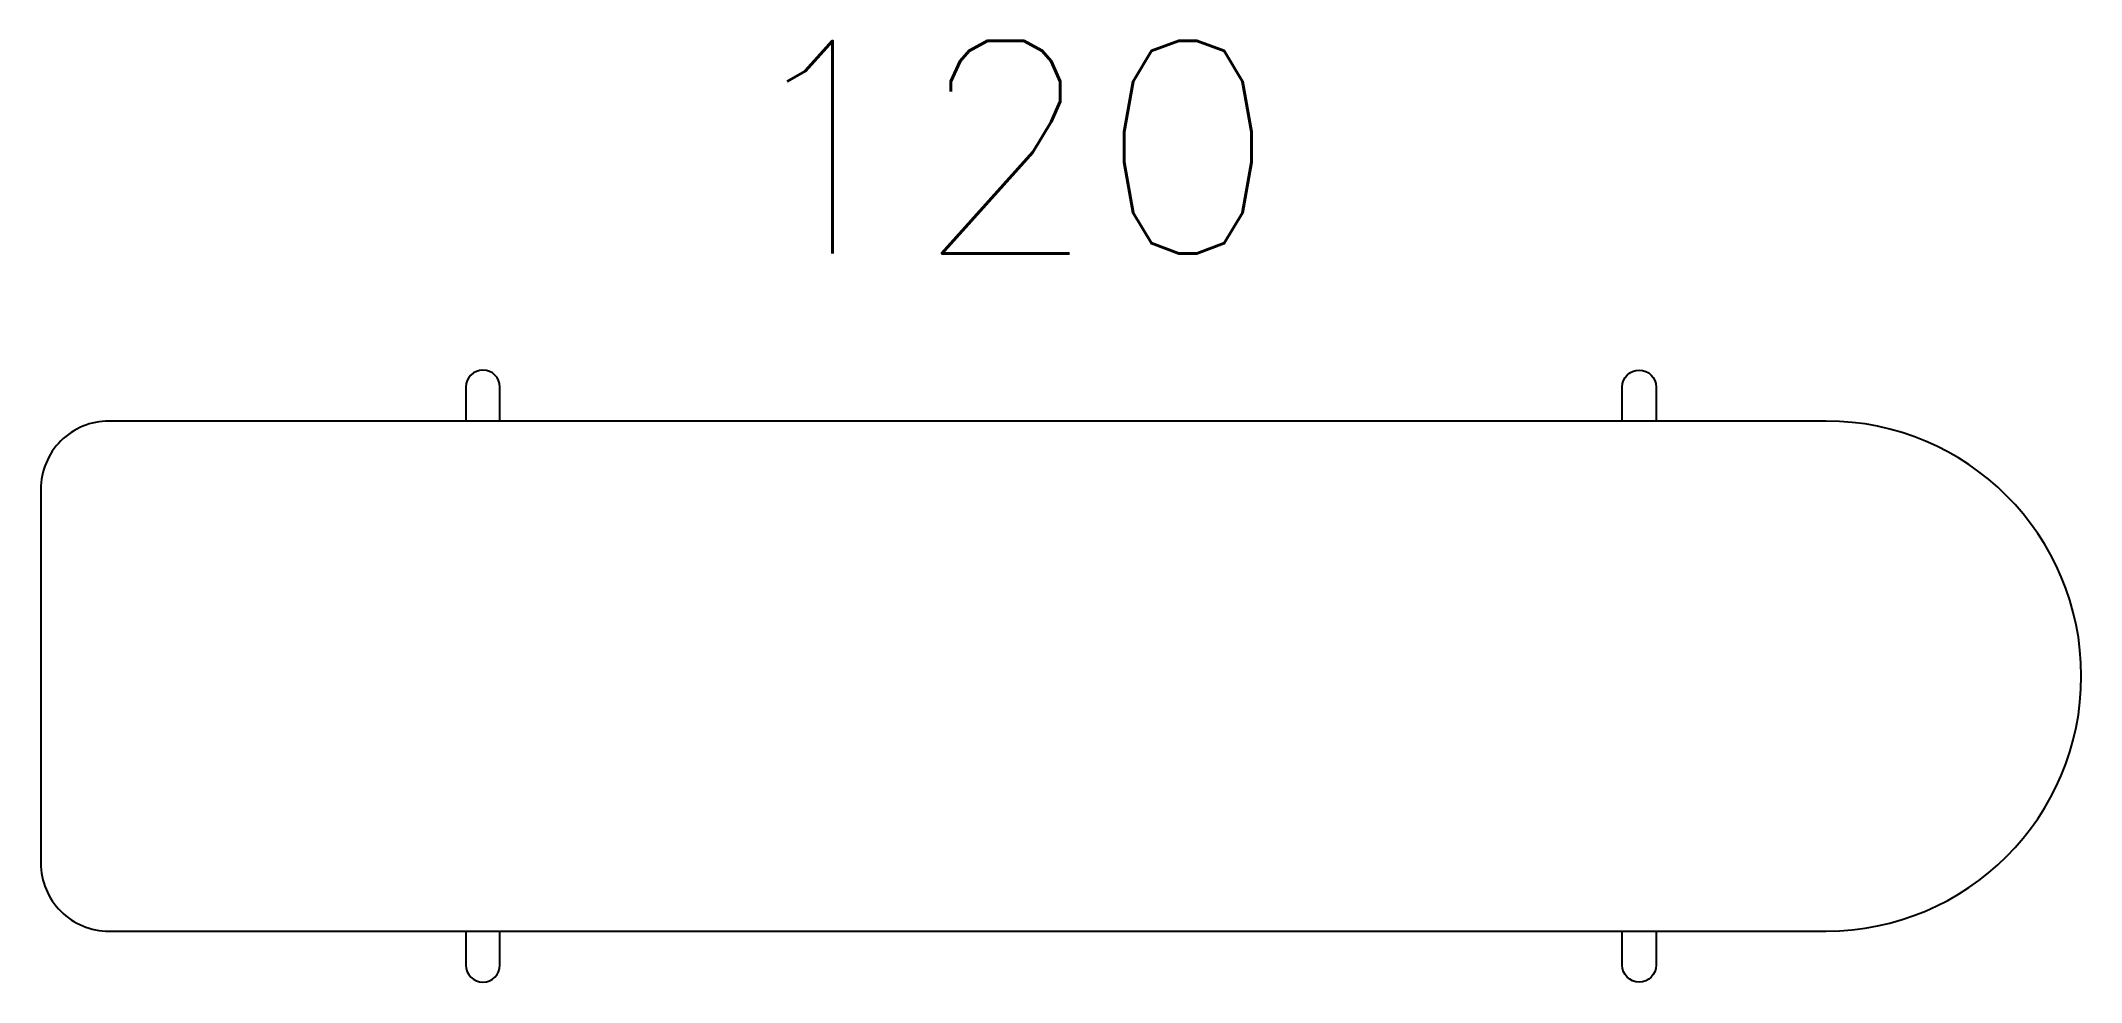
# Model space of a CAD drawing. Header units: millimetres. Extents: x -2998.87 to -2997.67, y 2845.53 to 2846.08.
import ezdxf
from ezdxf.enums import TextEntityAlignment as Align

# ---------------------------------------------------------------- set-up
doc = ezdxf.new("R2010")
doc.units = ezdxf.units.MM
doc.header["$LTSCALE"] = 10
doc.layers.add('25-Distâncias', color=1, linetype='Continuous')
doc.layers.add('serviço_diversos', color=2, linetype='Continuous')
doc.styles.add('r200', font='romans.shx')

msp = doc.modelspace()

# ---------------------------------------------------------------- linework, layer by layer
at = {"layer": 'serviço_diversos'}
for points in [[(-2998.5985, 2845.8564), (-2998.5985, 2845.8764, 1), (-2998.6185, 2845.8764), (-2998.6185, 2845.8564)], [(-2997.9385, 2845.8564), (-2997.9385, 2845.8764, -1), (-2997.9185, 2845.8764), (-2997.9185, 2845.8564)], [(-2998.6185, 2845.5564), (-2998.6185, 2845.5364, 1), (-2998.5985, 2845.5364), (-2998.5985, 2845.5564)], [(-2997.9185, 2845.5564), (-2997.9185, 2845.5364, -1), (-2997.9385, 2845.5364), (-2997.9385, 2845.5564)]]:
    msp.add_lwpolyline(points, format="xyb", dxfattribs=at)
msp.add_lwpolyline([(-2998.8685, 2845.8164), (-2998.8685, 2845.5964, 0.414214), (-2998.8285, 2845.5564), (-2997.8185, 2845.5564, 1), (-2997.8185, 2845.8564), (-2998.8285, 2845.8564, 0.414214)], format="xyb", close=True, dxfattribs=at)

# ---------------------------------------------------------------- texts
at = {"layer": '25-Distâncias', "style": 'r200'}
msp.add_text('120', height=0.125, dxfattribs=at).set_placement((-2998.3011, 2845.955), align=Align.CENTER)

doc.saveas('drawing.dxf')
